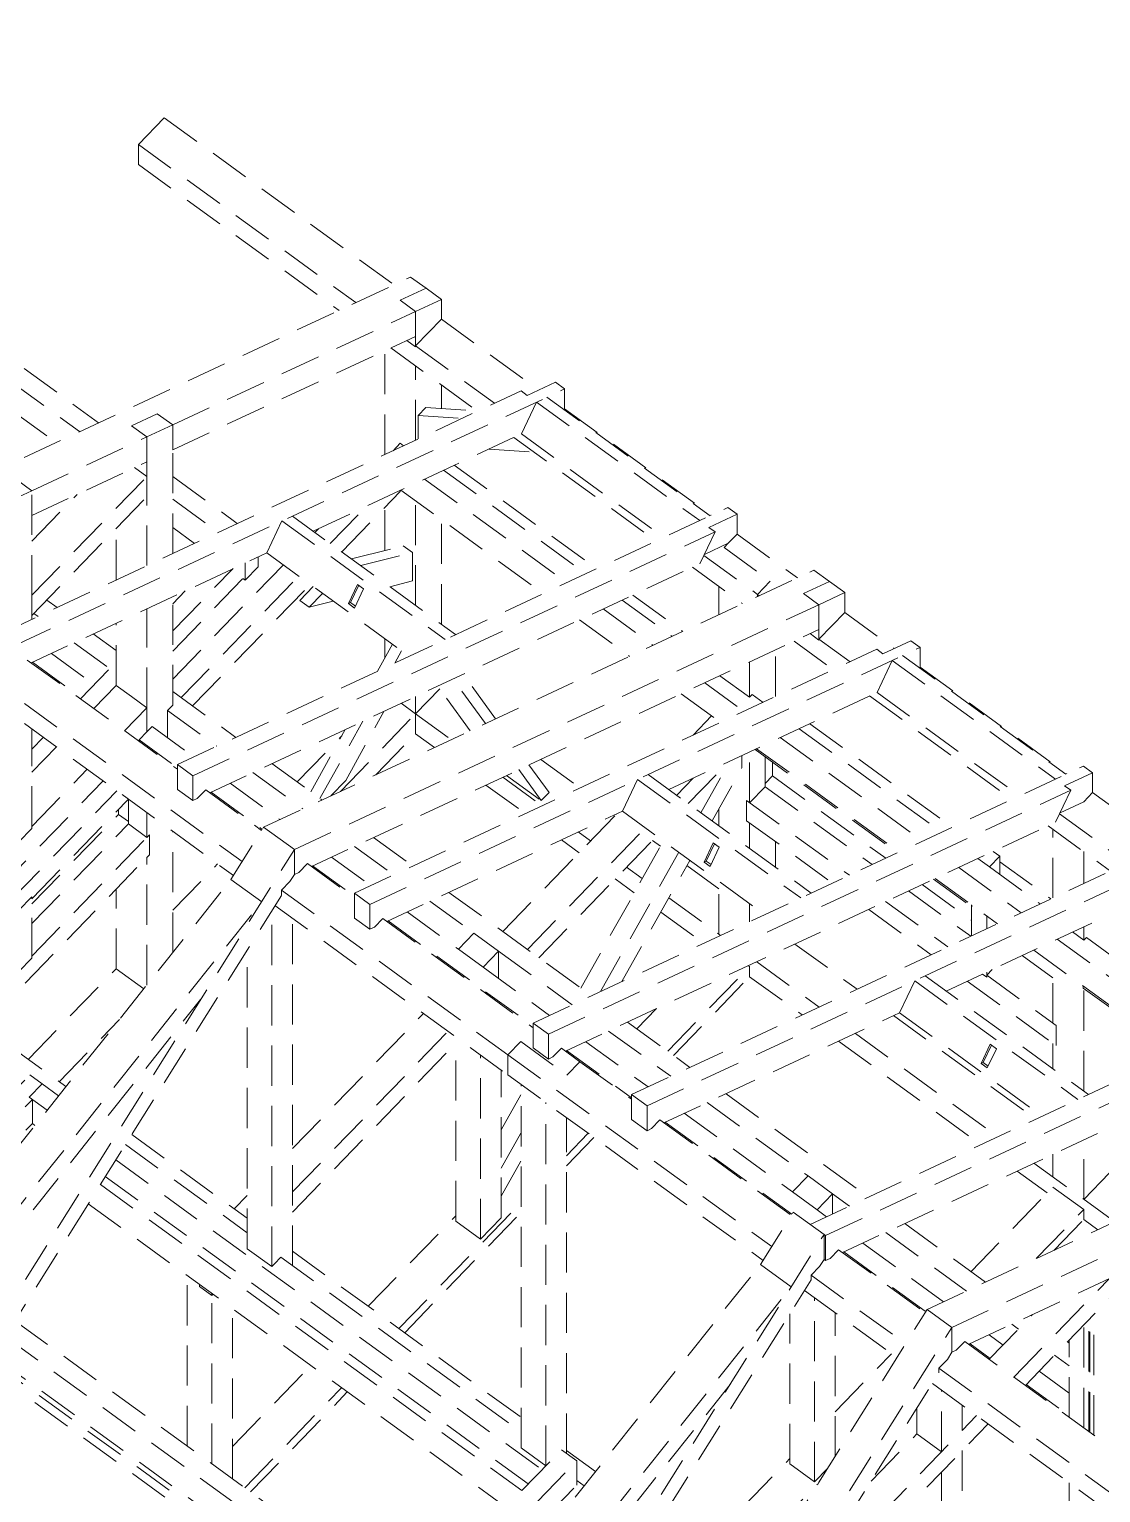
# Model space of a CAD drawing. Header units: millimetres. Extents: x 0 to 10500, y 0 to 297.
# Drawn here: x 4334.4 to 4441, y 151.4 to 297 of the extents above; entities that cross this region are included whole.
import ezdxf

# ---------------------------------------------------------------- set-up
doc = ezdxf.new("R2010")
doc.units = ezdxf.units.MM
doc.linetypes.add('K5LT_DASHED', pattern=[6, 4, -2])
doc.layers.add('Системный слой', color=7, linetype='Continuous')

# ---------------------------------------------------------------- blocks, each defined once
blk = doc.blocks.new('U348')
at = {"layer": 'Системный слой', "color": 7, "linetype": 'K5LT_DASHED', "lineweight": 18}
for p, q in [((4345.266708036865, 285.5301261859318), (4347.837851836865, 288.1837624259317)), ((4347.837851836865, 288.1837624259317), (4370.697991456865, 271.5717673859317)), ((4345.266715036864, 283.5301124259318), (4345.266708036865, 285.5301261859318)), ((4345.266708036865, 285.5301261859318), (4366.909452536865, 269.8027851659318)), ((4345.266715036864, 283.5301124259318), (4365.233854716864, 269.0203983859319)), ((4317.585462636865, 246.7719378459317), (4372.351119116865, 272.3436621659318)), ((4372.351119116865, 272.3436621659318), (4373.883202916864, 271.2303283259319)), ((4371.312057536865, 270.0297832259317), (4373.883202916864, 271.2303283259319)), ((4373.883202916864, 271.2303283259319), (4375.415286816864, 270.1169944259317)), ((4371.312057536865, 270.0297832259317), (4372.844141676864, 268.9164490259317)), ((4372.844141676864, 268.9164490259317), (4375.415286816864, 270.1169944259317)), ((4375.415288456865, 268.1437954659317), (4375.415286816864, 270.1169944259317)), ((4348.675325296865, 257.6312981059317), (4372.844141676864, 268.9164490259317)), ((4372.844145396864, 265.3901643659318), (4372.844141676864, 268.9164490259317)), ((4372.844150336865, 265.4901612859318), (4375.415293496864, 268.1438006659317)), ((4375.415293496864, 268.1438006659317), (4385.099629296865, 261.1063922859317)), ((4348.675333196865, 255.1591443459318), (4372.844144276864, 266.4442976059317)), ((4370.369180456864, 265.2886616859318), (4379.022663076865, 259.0003519859318)), ((4371.960997876864, 266.0319296659317), (4372.844150436865, 265.3901607059317)), ((4372.844150336865, 265.4901612859318), (4380.698259516865, 259.7827403259317)), ((4369.779985096864, 254.6846567459318), (4369.779971376864, 265.0135420259318)), ((4333.893743676865, 263.2366301059318), (4341.308113736864, 257.8487537459318)), ((4372.844144936864, 256.1154087459317), (4372.844137136864, 263.4901610259318)), ((4331.374334756864, 236.7518581459318), (4383.350221976864, 261.0210245059318)), ((4332.608171596865, 261.9098114059317), (4339.413844656865, 256.9642628059318)), ((4332.906424416864, 235.6385179059317), (4387.672006376864, 261.2102879859317)), ((4375.415285556865, 259.2658885259318), (4375.415283596864, 261.6217612259318)), ((4383.350221976864, 261.0210245059318), (4383.963055936864, 260.5756905859318)), ((4383.963055936864, 260.5756905859318), (4386.752755556865, 261.8782886859317)), ((4386.752755556865, 261.8782886859317), (4387.672006376864, 261.2102879859317)), ((4387.672005876864, 259.2370989259317), (4387.672006376864, 261.2102879859317)), ((4373.101257176864, 258.5839102059317), (4373.872599676864, 259.3800017059317)), ((4373.872599676864, 259.3800017059317), (4379.020254476864, 258.9992273259318)), ((4383.371030816865, 256.7298769659319), (4384.882311156864, 259.9076916859317)), ((4384.882311156864, 259.9076916859317), (4401.122417896864, 248.1063384059318)), ((4385.922360636865, 260.3933234459318), (4402.162466376864, 248.5919713259318)), ((4387.606501496864, 259.1694927659318), (4387.672005876864, 259.2370989259317)), ((4387.672005876864, 259.2370989259317), (4402.258985896864, 248.6370394659318)), ((4332.914600656864, 258.8871324259318), (4337.068017556864, 255.8689259259318)), ((4344.572082536864, 257.5440845459318), (4347.143238976864, 258.7446348259318)), ((4347.143238976864, 258.7446348259318), (4348.675325296865, 257.6312981059317)), ((4373.101259616864, 256.2354636259318), (4373.101257176864, 258.5839102059317)), ((4373.101257176864, 258.5839102059317), (4377.442983916864, 258.2627504059318)), ((4334.662510736864, 251.0882914259317), (4346.104169076865, 256.4307475459318)), ((4344.572082536864, 257.5440845459318), (4346.104169076865, 256.4307475459318)), ((4346.104158796865, 256.4307550259318), (4348.675315016864, 257.6313055859318)), ((4346.104177536865, 253.9585935459317), (4346.104169076865, 256.4307475459318)), ((4348.675333196865, 255.1591443459318), (4348.675325296865, 257.6312981059317)), ((4362.663291696865, 247.0607791659317), (4383.371030816865, 256.7298769659319)), ((4382.625900996863, 256.3819523059317), (4396.794859316864, 246.0856586659318)), ((4383.371030816865, 256.7298769659319), (4397.539988516864, 246.4335840459317)), ((4348.675355916865, 244.8302457059318), (4348.675333196865, 255.1591443459318)), ((4370.598262856864, 255.0667362059317), (4371.312071156864, 255.8034475259318)), ((4371.312071156864, 255.8034475259318), (4371.650047156864, 255.5578471659318)), ((4380.165149256864, 255.2329495659318), (4384.665135316865, 254.9000822259318)), ((4334.662521716864, 248.6161363059318), (4346.104177536865, 253.9585935459317)), ((4344.875788376865, 253.3850212659318), (4346.104181896864, 252.4923719059317)), ((4346.104181896864, 252.4923719059317), (4346.104177536865, 253.9585935459317)), ((4376.695993916865, 253.6130913059318), (4390.864957196864, 243.3167918859317)), ((4333.130423156865, 252.2016296059317), (4334.662507396864, 251.0882938659319)), ((4334.662556216865, 240.6836419659317), (4346.104181896864, 252.4923719059317)), ((4346.104188736865, 250.4923585859317), (4346.104181896864, 252.4923719059317)), ((4348.675331416864, 252.4951420659318), (4355.096941556864, 247.8286847659318)), ((4373.737873836864, 252.2318515459318), (4387.906839596864, 241.9355492659317)), ((4375.632139556865, 253.1163440659319), (4389.801103716864, 242.8200436259318)), ((4333.376926516865, 250.4880173059318), (4334.662507396864, 251.0882938659319)), ((4334.662556216865, 240.6836419659317), (4334.662507396864, 251.0882938659319)), ((4334.662529636864, 246.0727751059317), (4339.162830736865, 250.7174675059318)), ((4334.662565096864, 238.6836300659317), (4346.104188736865, 250.4923585859317)), ((4346.104202616864, 243.6296938659317), (4346.104188736865, 250.4923585859317)), ((4365.496890876864, 245.0016588659317), (4371.312076896865, 251.0034298259318)), ((4371.312076896865, 251.0034319259317), (4371.312076776864, 251.0991702459318)), ((4371.392045296864, 251.1365100659317), (4385.561013016864, 240.8402055259317)), ((4348.675338656864, 250.2341175059317), (4353.202674016864, 246.9441920459318)), ((4349.146560516865, 223.8370973259318), (4403.912110456864, 249.4089378259317)), ((4364.359724456865, 245.8280151459318), (4367.942609056864, 249.5258592859317)), ((4369.779997776865, 245.1417929859317), (4369.779992096865, 249.4221868659318)), ((4372.844162336864, 239.6625424659318), (4372.844151316865, 250.0812937659319)), ((4403.912110456864, 249.4089378259317), (4404.831361976864, 248.7409366259317)), ((4358.040802016864, 244.9023926459318), (4359.552082976865, 248.0802126859317)), ((4359.552082976865, 248.0802126859317), (4375.792213996864, 236.2788312459317)), ((4360.592136696864, 248.5658464059318), (4376.832266716865, 236.7644661459317)), ((4375.415303376864, 237.7941452859318), (4375.415294736864, 248.2128954259317)), ((4402.041665356865, 247.4383350659318), (4404.831361976864, 248.7409366259317)), ((4404.831358476864, 246.7677490059318), (4404.831361976864, 248.7409366259317)), ((4343.040046596864, 242.1989436459318), (4343.040027656864, 247.3298837859318)), ((4348.675347596864, 247.4341070459318), (4350.856848816864, 245.8488529259318)), ((4350.678651336864, 222.7237562259318), (4402.654499816865, 246.9930008059317)), ((4362.827642636865, 246.9413486059318), (4363.174753656864, 247.2995969059318)), ((4401.143217156864, 243.8151861459317), (4402.654499816865, 246.9930008059317)), ((4402.041665356865, 247.4383350659318), (4402.654499816865, 246.9930008059317)), ((4403.948483596865, 245.8565453259317), (4404.831358476864, 246.7677490059318)), ((4404.831303476864, 246.7677889859318), (4410.838672316864, 242.4023571459317)), ((4334.589769576864, 233.9523644859318), (4358.040802016864, 244.9023926459318)), ((4358.040802016864, 244.9023926459318), (4372.209780896865, 234.6060751459318)), ((4366.464076396864, 244.2988243459317), (4371.618498956865, 245.6091740459318)), ((4367.383325276865, 243.6308244059317), (4372.537747476865, 244.9411745059318)), ((4371.618498956865, 245.6091740459318), (4372.537747476865, 244.9411745059318)), ((4372.537750536864, 242.1127418259318), (4372.537747476865, 244.9411745059318)), ((4401.535744876865, 244.6405647059317), (4406.856418396865, 240.7741397459318)), ((4401.590392776865, 244.7554743259318), (4403.948483596865, 245.8565453259317)), ((4403.545732276863, 245.4409676859318), (4403.948483596865, 245.8565453259317)), ((4403.545732276863, 245.4409676859318), (4408.141989636864, 242.1009614259318)), ((4348.675380516865, 237.1350306859318), (4354.681444656864, 243.3338025259318)), ((4348.675395856864, 232.3350175459318), (4359.690523316865, 243.7035727259318)), ((4352.362011296864, 221.0376162859318), (4401.143217156864, 243.8151861459317)), ((4355.895821736864, 242.5871314059318), (4355.895818376865, 243.9008320059318)), ((4355.895822756865, 242.1871294859317), (4357.181394236864, 243.5139492859318)), ((4357.181394236864, 243.5139492859318), (4357.181391836864, 244.5011068659317)), ((4400.398092336864, 243.4672625459318), (4405.374548516864, 239.8509731259319)), ((4348.675386916864, 235.1350247059318), (4355.895821736864, 242.5871314059318)), ((4349.506705976864, 230.4984264259318), (4361.222605176865, 242.5902390459318)), ((4350.643872556864, 229.6720694059318), (4362.359771636864, 241.7638826059318)), ((4355.668388876864, 242.3524012259318), (4355.895822756865, 242.1871294859317)), ((4355.895822756865, 242.1871294859317), (4355.895821736864, 242.5871314059318)), ((4357.726275076864, 217.6023843859317), (4412.491796056865, 243.1742564659318)), ((4366.156703916864, 239.8599345059318), (4367.063473096864, 241.7666265059317)), ((4367.063473096864, 241.7666265059317), (4367.676308216864, 241.3212913659318)), ((4370.266837996865, 241.5354329259318), (4372.537750536864, 242.1127418259318)), ((4406.856418396865, 240.7741397459318), (4408.141989636864, 242.1009614259318)), ((4411.452743196864, 240.8603685459318), (4414.023882496865, 242.0609207259317)), ((4412.491796056865, 243.1742564659318), (4414.023882496865, 242.0609207259317)), ((4414.023882496865, 242.0609207259317), (4415.555910616865, 240.9476273259318)), ((4319.364032716864, 240.4945175259318), (4355.581212076864, 214.1762007659318)), ((4334.662565096864, 238.6836300659317), (4334.662556216865, 240.6836419659317)), ((4348.675404136864, 229.7459048459317), (4348.675369676865, 240.5293763059317)), ((4348.675371896865, 239.8295965659318), (4349.913584816864, 241.1075381059318)), ((4361.333928976865, 240.1662093059318), (4362.666188516864, 241.5412155059317)), ((4362.253177976865, 239.4982091259318), (4363.585437536864, 240.8732153859318)), ((4366.364714576865, 239.9570614059318), (4367.183732616864, 241.6792363059318)), ((4366.769538976865, 239.4145993659317), (4367.676308216864, 241.3212913659318)), ((4394.468191496864, 240.6983943259318), (4399.444649396864, 237.0821028859318)), ((4403.026196096864, 238.7544480459317), (4403.026200616865, 241.5574697659318)), ((4406.856417956864, 240.5429080459318), (4406.856418396865, 240.7741397459318)), ((4406.856418396865, 240.7741397459318), (4407.050142356864, 240.6333645059318)), ((4411.452743196864, 240.8603685459318), (4412.984829976864, 239.7470324459318)), ((4412.984771556865, 239.7470748859317), (4415.555910616865, 240.9476273259318)), ((4415.555905256864, 238.9743370859318), (4415.555910616865, 240.9476273259318)), ((4334.856295536864, 238.8835763459317), (4335.280119916864, 238.5755913259318)), ((4336.141868016864, 240.2103964659318), (4337.174387836864, 239.4600842259317)), ((4346.104257936864, 229.4922635659317), (4346.104217356864, 239.3288240459318)), ((4360.790457956864, 215.3757013259318), (4412.984829976864, 239.7470324459318)), ((4361.333928976865, 240.1662093059318), (4362.253177976865, 239.4982091259318)), ((4362.253177976865, 239.4982091259318), (4364.641938276864, 240.1054771259317)), ((4366.156703916864, 239.8599345059318), (4366.364714576865, 239.9570614059318)), ((4366.156703916864, 239.8599345059318), (4366.769538976865, 239.4145993659317)), ((4366.364714576865, 239.9570614059318), (4366.857290136864, 239.5991164659318)), ((4391.510074516864, 239.3171509659317), (4396.486533296864, 235.7008585259318)), ((4393.404338236865, 240.2016458059317), (4398.380796456864, 236.5853540059318)), ((4412.984762776865, 236.2207962859318), (4412.984771556865, 239.7470748859317)), ((4412.984821896865, 236.3207539259317), (4415.555964136864, 238.9743978459317)), ((4415.555964136864, 238.9743978459317), (4420.490762456864, 235.3883810259318)), ((4319.364102756865, 238.4945236659317), (4354.720594256864, 212.8015862459318)), ((4334.662564156864, 238.2872352459317), (4334.662565096864, 238.6836300659317)), ((4343.040085316865, 231.7189389459318), (4343.040062496864, 237.8980733059317)), ((4389.164248436864, 238.2218066459317), (4394.140707896864, 234.6055134059318)), ((4338.883367136865, 235.9571808659318), (4342.427766516865, 233.3815340059318)), ((4340.777634656864, 236.8416742459317), (4343.040072476864, 235.1976043059317)), ((4362.473813456865, 213.6895630259318), (4412.984823816865, 237.2748852459317)), ((4369.780011976864, 234.4531597259318), (4369.780009436864, 236.3717421459317)), ((4410.509865836864, 236.1192425459318), (4414.413806716864, 233.2823281459318)), ((4412.101679496864, 236.8625149059318), (4412.984821656864, 236.2207535059317)), ((4412.984821896865, 236.3207539259317), (4416.089399656865, 234.0647205659317)), ((4419.354191476865, 234.8576765659318), (4422.143885256864, 236.1602814459318)), ((4422.143885256864, 236.1602814459318), (4423.063137496864, 235.4922797259318)), ((4336.610245976864, 234.8957887659317), (4340.885079496864, 231.7893492059317)), ((4366.765559996864, 211.0337105459318), (4418.741356576865, 235.3030111659318)), ((4368.297651976864, 209.9203686259318), (4423.063137496864, 235.4922797259318)), ((4369.049105056864, 233.1302514059318), (4370.536360736864, 235.8221165859317)), ((4370.785336256864, 233.9409549859317), (4371.455608556864, 235.1541173259318)), ((4408.661489576864, 230.5963719459318), (4408.661499416865, 235.2561768859317)), ((4418.741356576865, 235.3030111659318), (4419.354191476865, 234.8576765659318)), ((4421.313491176865, 234.6753089659318), (4437.553621556865, 222.8739389459318)), ((4423.063130816865, 233.5190936459318), (4423.063137496864, 235.4922797259318)), ((4334.191982976864, 234.2414002259318), (4349.146561976864, 223.3742012459318)), ((4334.662583636864, 233.8994581659318), (4334.662583236865, 233.9863634859317)), ((4334.715978216864, 234.0112952859318), (4339.599506876864, 230.4625284259317)), ((4339.513859816864, 230.3741333459318), (4343.040076836865, 234.0134905859318)), ((4406.090355096865, 230.5307698059318), (4406.090361736864, 234.0556245859317)), ((4418.762158936865, 231.0118600659318), (4420.273443856864, 234.1896746859317)), ((4420.273443856864, 234.1896746859317), (4436.513575256864, 222.3883035059318)), ((4422.997623596864, 233.4514844259318), (4423.063130816865, 233.5190936459318)), ((4423.063130816865, 233.5190936459318), (4437.650145076865, 222.9190092859318)), ((4340.818508756865, 229.4260697859318), (4343.040092236864, 231.7189339259318)), ((4343.040085316865, 231.7189389459318), (4344.572168116864, 230.6056038059318)), ((4378.271305956865, 227.1955534659318), (4375.054109696865, 231.6333128659317)), ((4379.803230276864, 227.9108606859318), (4376.586034576864, 232.3486196259317)), ((4380.810675876864, 228.3812710659317), (4377.593480556865, 232.8190297059318)), ((4401.621853316865, 231.9691248059317), (4405.525796236865, 229.1322080459318)), ((4403.137263636865, 232.6767218459318), (4406.090355096865, 230.5307698059318)), ((4344.572168116864, 230.6056038059318), (4346.104257936864, 229.4922635659317)), ((4348.675399796864, 231.1025206059317), (4354.946627976864, 226.5453400059317)), ((4372.844173736865, 228.8900758459318), (4372.844171936864, 230.6014193059318)), ((4372.844173736865, 228.8900758459318), (4375.245856296864, 231.3688200659317)), ((4398.054463076865, 221.3427120859318), (4418.762158936865, 231.0118600659318)), ((4399.276028636865, 230.8737788659317), (4403.179972096865, 228.0368614659318)), ((4406.090355096865, 230.5307698059318), (4406.347468956865, 230.7961338059318)), ((4406.347468956865, 230.7961338059318), (4407.420058396865, 230.0167047059318)), ((4418.017034896864, 230.6639355659318), (4432.186029916864, 220.3676152459317)), ((4418.762158936865, 231.0118600659318), (4432.931153336864, 220.7155404659318)), ((4343.882674516864, 227.1993991259317), (4346.104257936864, 229.4922635659317)), ((4346.104266156864, 227.0922574459318), (4346.104257936864, 229.4922635659317)), ((4348.161175016865, 229.2151763059317), (4348.418289576864, 229.4805405859318)), ((4348.161183816865, 226.5019437059318), (4348.161175016865, 229.2151763059317)), ((4348.161175016865, 229.2151763059317), (4353.052362016864, 225.6608447859318)), ((4348.418289576864, 229.4805405859318), (4348.675404136864, 229.7459048459317)), ((4365.361887756864, 221.1677099259318), (4372.844175356864, 228.8900782059317)), ((4365.889350516864, 222.2510101459317), (4369.688971816864, 229.1281512859318)), ((4371.410426136865, 229.9319556459318), (4372.844175356864, 228.8900782059317)), ((4372.844175356864, 228.8900782059317), (4376.386891076865, 226.3156564859318)), ((4372.844176416865, 227.8900788859318), (4372.844175356864, 228.8900782059317)), ((4400.454372576864, 226.7641846059317), (4402.304142676865, 228.6733091459318)), ((4334.662655716864, 217.6835498059318), (4334.662612556864, 227.3773297259318)), ((4346.104259236865, 227.0922628459318), (4346.361373656864, 227.3576266059318)), ((4346.361373656864, 227.3576269859318), (4346.618488096865, 227.6229911259318)), ((4346.618488096865, 227.6229911259318), (4350.779242756864, 224.5994504859318)), ((4362.413184716865, 221.1195371859318), (4365.846716976865, 227.3340745259317)), ((4363.332432096864, 220.4515378459317), (4367.582948396865, 228.1447788059318)), ((4372.844177476864, 226.8900800659318), (4372.844176416865, 227.8900788859318)), ((4411.023288056865, 227.3983103859318), (4425.192288936864, 217.1019832859317)), ((4412.087140216864, 227.8950601859317), (4426.256140196864, 217.5987341259317)), ((4334.662621476864, 225.3672408859317), (4335.805516416864, 226.5468061059318)), ((4345.332922456864, 226.2961645859318), (4346.104266156864, 227.0922574459318)), ((4345.332922976864, 226.1455320459318), (4345.332922456864, 226.2961645859318)), ((4345.332922676865, 226.2961648259318), (4349.146561516864, 223.5248664059318)), ((4361.052006296864, 222.1086792859318), (4365.490821596864, 226.6899200659317)), ((4368.900755576864, 222.8201268859318), (4372.844177656864, 226.8900799459317)), ((4372.844177476864, 226.8900800659318), (4374.711310276864, 225.5332711859317)), ((4409.129026296864, 226.5138132659318), (4423.298028756864, 216.2174843259318)), ((4334.662631656865, 223.0726782259318), (4337.110165396864, 225.5987423459318)), ((4385.310732836864, 224.3529035259318), (4389.214679516865, 221.5159824059318)), ((4405.324299156864, 223.5158321659317), (4405.324301376864, 224.7372540259318)), ((4406.090335336865, 220.0307528259318), (4406.090344856864, 225.0949465659318)), ((4406.623030216864, 225.3436759859318), (4420.792034756864, 215.0473446259318)), ((4406.783202656865, 225.4184661259318), (4420.952207076864, 215.1221349059317)), ((4407.633017916864, 221.6229367659317), (4407.633023936864, 224.6097338059318)), ((4334.662655716864, 217.6835498059318), (4340.174331256864, 223.3720711659318)), ((4349.146568316864, 221.3649438659318), (4349.146560516865, 223.8370973259318)), ((4349.146560516865, 223.8370973259318), (4350.678651336864, 222.7237562259318)), ((4356.655604356864, 223.0424378859318), (4361.632073356865, 219.4261335659317)), ((4358.549869896864, 223.9269335659318), (4363.526338356864, 220.3106299059318)), ((4385.357931436864, 220.2487763659318), (4383.123128016864, 223.3314358459318)), ((4386.129271816864, 221.0448669259318), (4384.130573216864, 223.8018465459318)), ((4384.537835736865, 198.1189408659317), (4439.303266196865, 223.6909116459318)), ((4395.983320116864, 222.8477705659318), (4412.223474776864, 211.0463724059318)), ((4399.968742036865, 219.9516435459318), (4404.011742396864, 224.1243743259318)), ((4401.241514036865, 219.0267453859318), (4404.142255156865, 224.1853152859318)), ((4402.347916576864, 218.2227446059317), (4405.324299156864, 223.5158321659317)), ((4408.355056636865, 222.7070618059318), (4408.355059516864, 224.0850450459318)), ((4437.432828316864, 221.7203011259318), (4440.222519116865, 223.0229094459318)), ((4439.303266196865, 223.6909116459318), (4440.222519116865, 223.0229094459318)), ((4440.222509436864, 221.0497248259318), (4440.222519116865, 223.0229094459318)), ((4322.934262696865, 202.7788245059318), (4341.766366236864, 222.2151703859318)), ((4349.146568316864, 221.3649438659318), (4350.678658816865, 220.2516029259317)), ((4350.678658816865, 220.2516029259317), (4350.678651336864, 222.7237562259318)), ((4354.382485576865, 221.9810430259318), (4359.358955256865, 218.3647379259318)), ((4364.408317156864, 220.7224556059318), (4365.889350516864, 222.2510101459317)), ((4379.846636896865, 221.8015298259317), (4383.750584836864, 218.9646072459318)), ((4381.522217176865, 222.5839157059318), (4385.426164736864, 219.7469935659318)), ((4381.901065556865, 222.7608129859318), (4385.357931436864, 220.2487763659318)), ((4393.431983036864, 219.1843143659317), (4394.943268576864, 222.3621343259318)), ((4394.943268576864, 222.3621343259318), (4411.183424236864, 210.5607349859318)), ((4398.831582076864, 220.7779951259318), (4400.472875096864, 222.4719533059317)), ((4406.090335336865, 220.0307528259318), (4407.633017916864, 221.6229367659317)), ((4407.633017916864, 221.6229385459318), (4418.289722816864, 213.8789241859318)), ((4407.633018596865, 221.9618551259318), (4408.355058996864, 222.7070642459318)), ((4408.355058996864, 222.7070642459318), (4419.637575416864, 214.5082855659318)), ((4437.432828316864, 221.7203011259318), (4438.045663696865, 221.2749661859318)), ((4324.298856056865, 201.7871994459318), (4343.130959776864, 221.2235468659318)), ((4334.662680576865, 210.4835447859318), (4344.268126476865, 220.3971899859318)), ((4344.265797816865, 217.9282489259318), (4344.265788976864, 220.3947774859318)), ((4350.678658816865, 220.2516029259317), (4351.124144776864, 220.4596151659318)), ((4351.124144776864, 220.4596151659318), (4351.964230336864, 221.3266558059318)), ((4351.964230996864, 221.3266564859317), (4357.527089276864, 217.2842365859317)), ((4352.488219816865, 221.0965472459318), (4357.591919576865, 217.3877862259318)), ((4385.357931436864, 220.2487763659318), (4386.129271816864, 221.0448669259318)), ((4386.069928876865, 197.0055980859318), (4438.045663696865, 221.2749661859318)), ((4405.783918156864, 218.2534236459318), (4405.783921856864, 220.2534246859317)), ((4405.783921856864, 220.2534246859317), (4416.016617596864, 212.8175287059318)), ((4436.534376476864, 218.0971516259318), (4438.045663696865, 221.2749661859318)), ((4436.981556716864, 219.0374466659317), (4439.339634836864, 220.1385197659318)), ((4439.339634836864, 220.1385197659318), (4440.222509436864, 221.0497248259318)), ((4440.222509436864, 221.0497248259318), (4448.068347816865, 215.3483148459318)), ((4334.662689756864, 209.9726622059318), (4343.297254916864, 218.8842752259318)), ((4343.297247676865, 218.8842677659318), (4343.297245796864, 219.3951577459317)), ((4343.297254916864, 218.8842752259318), (4344.265796916865, 218.1804541059318)), ((4346.104295176865, 216.5922476859317), (4346.104286716864, 219.0628881259317)), ((4369.981003776864, 208.2342313659318), (4393.431983036864, 219.1843143659317)), ((4381.527236256865, 207.2297244659317), (4392.844265496864, 218.9098884859318)), ((4392.817913056864, 218.8975836059318), (4392.826380996865, 218.8914301259317)), ((4393.431983036864, 219.1843143659317), (4407.600998616865, 208.8879702059318)), ((4403.026162196864, 217.7298769659318), (4403.026164936864, 219.4289161459318)), ((4436.926905356864, 218.9225301459317), (4443.666990456864, 214.0246477659318)), ((4333.377082856865, 216.1567271459317), (4334.662656596864, 217.4835493859318)), ((4334.662656596864, 217.4835493859318), (4334.662655716864, 217.6835498059318)), ((4334.662698436865, 208.0170267259317), (4344.265791036864, 217.9282538459317)), ((4344.265797816865, 217.9282489259318), (4346.104295176865, 216.5922476859317)), ((4348.675482816865, 205.1268007659318), (4348.675444236864, 217.1944780659318)), ((4354.465286476864, 212.3937980659318), (4357.726293396864, 217.6024136459317)), ((4357.726293396864, 217.6024136459317), (4360.790477156865, 215.3757314859318)), ((4383.978571056865, 205.4483867259318), (4395.694463776865, 217.5402142459318)), ((4387.753272456865, 195.3194635859317), (4436.534376476864, 218.0971516259318)), ((4389.029399076864, 217.1285938259317), (4390.255246556864, 216.2377945059318)), ((4405.783918156864, 218.2534236459318), (4414.341033996865, 212.0351378059318)), ((4406.090326796864, 215.5032093459318), (4406.090331556865, 218.0307518259317)), ((4435.789253196865, 217.7492262059318), (4441.991400236864, 213.2422521859318)), ((4436.272447076864, 210.5718596259318), (4436.272478156865, 217.3980764859317)), ((4334.662713076865, 204.7835380659317), (4346.104295176865, 216.5922476859317)), ((4346.104295176865, 216.5922476859317), (4346.361409456864, 216.8576117459317)), ((4346.361423176864, 214.8576060859318), (4346.361416376864, 216.8576067259318)), ((4366.767403936864, 215.6943876059318), (4370.671354896865, 212.8574615259318)), ((4368.661668356865, 216.5788846059318), (4372.565618876864, 213.7419590259318)), ((4385.115731176864, 204.6220344059318), (4396.831623776864, 216.7138625059318)), ((4387.353819536864, 216.3462071059318), (4389.118088176865, 215.0641476059317)), ((4389.281266636865, 201.5950201059318), (4397.506888616865, 216.2231608659318)), ((4396.414875576865, 216.2837418259317), (4397.214293496864, 215.7028205859318)), ((4401.547897696864, 214.1418476059318), (4402.454669636865, 216.0485395659318)), ((4401.755907936865, 214.2389750059318), (4402.574928456865, 215.9611498459317)), ((4402.160733696865, 213.6965117859317), (4403.067505676865, 215.6032037259317)), ((4402.454669636865, 216.0485395659318), (4403.067505676865, 215.6032037259317)), ((4408.661453776864, 213.6348223859318), (4408.661459116864, 216.1623718859317)), ((4314.910277656865, 142.0939792659318), (4360.790477156865, 215.3757314859318)), ((4329.814116516864, 197.7793604459318), (4346.104302036864, 214.5922470859318)), ((4346.104302036864, 214.5922470859318), (4346.361416256865, 214.8576111059318)), ((4346.104345476864, 201.8996709459318), (4346.104302036864, 214.5922470859318)), ((4360.790482416865, 212.9035622859318), (4360.790477156865, 215.3757314859318)), ((4364.494286516864, 214.6329911659317), (4368.398237996865, 211.7960644859318)), ((4391.246099896864, 201.2512733259318), (4399.038971756865, 215.1098262659318)), ((4393.359512436864, 202.2381024859318), (4400.145374156864, 214.3058254459318)), ((4394.343248936864, 190.9935529859318), (4446.318943056864, 215.2629433659318)), ((4395.875342736865, 189.8802097459317), (4450.640721256865, 215.4522158659317)), ((4401.547897696864, 214.1418476059318), (4401.755907936865, 214.2389750059318)), ((4401.547897696864, 214.1418476059318), (4402.160733696865, 213.6965117859317)), ((4401.755907936865, 214.2389750059318), (4402.248485136864, 213.8810288859318)), ((4428.795513696865, 214.4835925259318), (4429.941582736865, 213.6507672659317)), ((4429.941582736865, 213.6507672659317), (4430.970041836865, 214.7122283659317)), ((4430.310926296865, 215.1911942859318), (4430.970041836865, 214.7122283659317)), ((4430.970034436865, 212.9034121659317), (4430.970041836865, 214.7122283659317)), ((4430.970039636864, 214.1732386259318), (4436.061513936864, 210.4733670859318)), ((4439.336638296864, 212.0026448059318), (4439.336653576864, 215.1714025659317)), ((4348.675469356865, 209.3350242459318), (4353.144189596864, 213.9471294859317)), ((4360.345010916864, 212.1920368059318), (4360.790482416865, 212.9035622859318)), ((4360.790463196864, 212.9035490859318), (4361.235947656864, 213.1115610459318)), ((4361.235947656864, 213.1115610459318), (4362.076035616865, 213.9786046259318)), ((4362.076036736864, 213.9786057659318), (4366.765560736864, 210.5708207459318)), ((4362.600021896864, 213.7484940659318), (4366.765560496864, 210.7214768259317)), ((4393.843741216864, 213.6301058059317), (4395.409123476864, 212.4925732259318)), ((4399.852779016865, 213.7854851659318), (4403.026152116864, 211.4794574459318)), ((4426.901253936864, 213.5990931059318), (4433.103404216865, 209.0921153059317)), ((4429.941582736865, 213.6507672659317), (4434.997663296865, 209.9766155259318)), ((4287.405136216865, 128.2241163859318), (4354.465286476864, 212.3937980659318)), ((4343.040189496865, 203.5189277459318), (4343.040160276864, 211.4297767259318)), ((4354.465286476864, 212.3937980659318), (4357.529469816865, 210.1671157059317)), ((4359.504879796865, 211.3249480859318), (4360.345010916864, 212.1920368059318)), ((4359.504879796865, 211.3249480859318), (4382.026579636864, 194.9588687659318)), ((4359.504880856864, 210.8501463659318), (4359.504879796865, 211.3249480859318)), ((4392.706582876865, 212.4564587259318), (4394.610734936865, 211.0727486859318)), ((4403.026144836865, 206.9574293259318), (4403.026153296864, 212.2124200659317)), ((4421.892949056864, 211.2605317259317), (4428.095101176865, 206.7535518059317)), ((4423.240801376865, 211.8898934459317), (4428.152364336865, 208.3207590259318)), ((4424.395260476864, 212.4289527859318), (4428.198330296864, 209.6653382259318)), ((4424.555432756864, 212.5037430859317), (4430.757583896864, 207.9967643059318)), ((4290.469317376865, 125.9974269059317), (4357.529469816865, 210.1671157059317)), ((4315.974071236865, 141.3209389459318), (4359.504880856864, 210.8501463659318)), ((4333.377113636864, 209.3567182059318), (4334.662686596865, 210.6835399059318)), ((4334.662680576865, 210.4835447859318), (4334.662679676864, 210.6835449459317)), ((4334.662713656864, 204.5835377859318), (4334.662680576865, 210.4835447859318)), ((4358.848573076864, 209.8018645059318), (4382.026580116864, 192.9588585659318)), ((4366.765563936864, 208.5615589459318), (4366.765559996864, 211.0337105459318)), ((4366.765559996864, 211.0337105459318), (4368.297651976864, 209.9203686259318)), ((4368.297655596863, 207.4482171859318), (4368.297651976864, 209.9203686259318)), ((4374.274592376864, 210.2390581659317), (4378.649638636864, 207.0597961859318)), ((4376.168855936865, 211.1235561259317), (4390.337885956864, 200.8271952059317)), ((4398.047608716864, 210.5752377459317), (4403.198418336864, 206.8322454059318)), ((4406.090313016864, 208.1825761659317), (4406.090316416865, 209.9857531659318)), ((4419.619844336865, 210.1991356859318), (4425.821997276864, 205.6921548059317)), ((4425.632081476864, 201.3026039659318), (4446.339743656865, 210.9717910259317)), ((4428.152358436864, 206.7802873459318), (4428.152370356865, 209.8899207059318)), ((4428.198330296864, 209.6653382259318), (4428.198331036865, 209.8565220059318)), ((4358.536378296865, 173.8809437659318), (4358.536295976864, 209.3030826059318)), ((4360.593301616864, 173.9689348859317), (4360.593227596864, 208.5340374059318)), ((4366.765563936864, 208.5615589459318), (4368.297655596863, 207.4482171859318)), ((4368.743138536865, 207.6562287659318), (4369.583229056865, 208.5232753059317)), ((4369.583229716864, 208.5232760059318), (4384.537835736865, 197.6560573859317)), ((4370.107212156864, 208.2931624859318), (4384.537835736865, 197.8067043259317)), ((4372.001475956864, 209.1776605459318), (4377.106952116865, 205.4676089059318)), ((4397.249220056865, 209.1554131659317), (4401.522840196865, 206.0498570459318)), ((4417.944261076864, 209.4167443659317), (4424.146414656865, 204.9097627659317)), ((4429.684450576864, 207.4956783259317), (4429.684455656865, 208.7765850459318)), ((4368.297655596863, 207.4482171859318), (4368.743138536865, 207.6562287659318)), ((4377.106952116865, 205.4676089059318), (4378.649638636864, 207.0597961859318)), ((4378.649638636864, 207.0597961859318), (4381.100974116865, 205.2784578259318)), ((4438.222033876865, 207.1813267059318), (4439.336611136865, 206.3713859059318)), ((4439.336611136865, 206.3713859059318), (4439.336617536865, 207.7017677859318)), ((4356.085041016864, 175.6622859259317), (4356.084965516864, 205.3877163059317)), ((4377.106952116865, 205.4676089059318), (4379.558287636864, 203.6862703859318)), ((4410.590157796865, 205.9828436059318), (4416.792314036865, 201.4758588859318)), ((4434.360806876864, 205.3783744659318), (4448.529839876865, 195.0820224659317)), ((4436.706626696865, 206.4737260459318), (4450.875657736864, 196.1773763259318)), ((4439.336611136865, 206.3713859059318), (4439.593724896864, 206.6367502659318)), ((4439.593724896864, 206.6367502659318), (4452.769914836865, 197.0618788459317)), ((4333.377141696865, 203.2567168659317), (4334.662713976864, 204.5835381059317)), ((4334.662713976864, 204.5835381059317), (4334.662713076865, 204.7835380659317)), ((4379.558287636864, 203.6862703859318), (4381.100974116865, 205.2784578259318)), ((4381.100974996864, 202.5652290659317), (4381.100974116865, 205.2784578259318)), ((4381.100974116865, 205.2784578259318), (4388.443623956864, 199.9426954059318)), ((4406.801647776864, 204.2138492059318), (4413.003805416864, 199.7068628859318)), ((4433.213734616864, 204.8427632459318), (4436.272410876864, 202.6200844859318)), ((4436.272390276865, 198.0980552659318), (4436.272417096864, 203.9892456659317)), ((4322.706829216864, 202.9440962659318), (4338.052084556864, 191.7929796059318)), ((4334.312083796864, 194.5107698259317), (4343.040188936864, 203.5189281459318)), ((4343.040189496865, 203.5189277459318), (4345.797855076864, 201.5149834659318)), ((4379.558287636864, 203.6862703859318), (4386.170509436864, 198.8812955859317)), ((4397.930871816865, 195.3095187859318), (4406.090301516864, 203.7307710459318)), ((4398.499449036864, 194.8963446859318), (4406.090299796864, 202.7307735059318)), ((4405.963858536865, 203.8226546659318), (4406.090301516864, 203.7307710459318)), ((4406.090299636864, 202.7307736459318), (4406.090301516864, 203.7307710459318)), ((4406.090299636864, 202.7307736459318), (4411.328228256864, 198.9244734059317)), ((4412.115531776864, 178.0787615659317), (4466.880869156865, 203.6508338659317)), ((4423.560947936864, 202.8076556059317), (4439.801121796864, 191.0062434859318)), ((4429.257665816865, 202.9955257659317), (4429.684431476864, 202.6854036659317)), ((4429.684423536864, 202.8854066459317), (4430.231866856864, 203.4504169059318)), ((4429.684423536864, 202.8854066459317), (4436.578810416864, 197.8753931659317)), ((4429.684431476864, 202.6854036659317), (4429.684433496865, 203.1947996859317)), ((4413.647626736864, 176.9654174659318), (4465.623272996865, 201.2348818059317)), ((4421.009608976865, 199.1441975259318), (4422.520898096864, 202.3220173859318)), ((4422.520898096864, 202.3220173859318), (4438.761072936864, 190.5206041259318)), ((4427.749639036865, 202.2913713059318), (4436.578801256865, 195.8753947659318)), ((4439.290628536864, 201.6047876059318), (4439.290629456865, 201.7959713059317)), ((4439.290628536864, 201.6047876059318), (4448.369667836864, 195.0072318859318)), ((4439.336538636864, 191.3438468459318), (4439.336588896865, 201.7625735059317)), ((4308.603152236865, 146.6772578259317), (4351.447644616865, 200.4529729659318)), ((4394.866710176864, 197.5361859659317), (4396.821589276864, 199.5537935659318)), ((4337.376242096864, 192.2841019659318), (4343.381146616864, 198.4816830459318)), ((4360.593276656864, 185.6240472259318), (4373.619417216865, 199.0681636059318)), ((4384.537835796864, 195.6467911659317), (4384.537835736865, 198.1189408659317)), ((4384.537835736865, 198.1189408659317), (4386.069928876865, 197.0055980859318)), ((4393.941118136865, 198.2087958659318), (4400.143280476865, 193.7018040659317)), ((4397.558712256865, 188.1940909659318), (4421.009608976865, 199.1441975259318)), ((4415.331001936865, 175.2793079059317), (4464.111982196864, 198.0570673059318)), ((4420.395539996864, 198.8574655859317), (4434.564584676864, 188.5611000459317)), ((4421.009608976865, 199.1441975259318), (4435.178653136864, 188.8478325659318)), ((4360.593285896864, 181.3127240059318), (4376.070752216865, 197.2868249859318)), ((4386.069928596864, 194.5334485459317), (4386.069928876865, 197.0055980859318)), ((4392.046856556864, 197.3242955859318), (4398.249019596864, 192.8173030059318)), ((4416.607032176864, 197.0884686659318), (4430.776080016865, 186.7920994459317)), ((4436.578801256865, 195.8753947659318), (4436.578810416864, 197.8753931659317)), ((4360.593290176865, 179.3127257459317), (4377.207912736865, 196.4604726059318)), ((4376.849856696865, 178.4022796659318), (4376.849844256864, 196.0909145259318)), ((4382.026579636864, 194.9588687659318), (4383.312157636864, 196.2856991259318)), ((4383.312157636864, 196.2856991259318), (4387.908437356864, 192.9456726659318)), ((4384.537835796864, 195.6467911659317), (4386.069928596864, 194.5334485459317)), ((4386.515408516865, 194.7414594659318), (4387.355504036865, 195.6085119859318)), ((4387.355504716865, 195.6085126659318), (4389.194015196865, 194.2725031859318)), ((4387.879480716864, 195.3783948459318), (4394.343248676864, 190.6812982859318)), ((4389.773742516864, 196.2628952059318), (4395.975906376864, 191.7559016459318)), ((4414.931455356864, 196.3060787659318), (4429.100504616865, 186.0097079259318)), ((4429.125533576865, 194.1017240259318), (4430.032307656864, 196.0084159259318)), ((4429.333543476865, 194.1988518259318), (4430.152565936864, 195.9210266259318)), ((4429.738370316864, 193.6563876659318), (4430.645144436864, 195.5630795859318)), ((4430.032307656864, 196.0084159259318), (4430.645144436864, 195.5630795859318)), ((4436.272369656865, 193.5705176459318), (4436.272381176865, 196.0980568459318)), ((4379.301186416865, 176.6209439259317), (4379.301177496864, 194.9393379059318)), ((4382.026579636864, 194.9588687659318), (4408.285144256864, 175.8772828059318)), ((4382.026580116864, 192.9588585659318), (4382.026579636864, 194.9588687659318)), ((4386.069928596864, 194.5334485459317), (4386.515408516865, 194.7414594659318)), ((4387.908437356864, 192.9456726659318), (4389.194015196865, 194.2725031859318)), ((4389.194015196865, 194.2725031859318), (4394.343248556865, 190.5306563859317)), ((4423.759472516864, 169.6173346059317), (4475.953641076865, 193.9888862459317)), ((4429.125533576865, 194.1017240259318), (4429.333543476865, 194.1988518259318)), ((4429.125533576865, 194.1017240259318), (4429.738370316864, 193.6563876659318)), ((4429.333543476865, 194.1988518259318), (4429.826121936864, 193.8409047659318)), ((4318.650717596865, 176.6371905059317), (4334.463293356865, 192.9571352259318)), ((4334.463293356865, 192.9571352259318), (4335.688960756865, 192.0664650659318)), ((4381.358096836864, 178.7438571659318), (4381.358092356864, 193.4446179659318)), ((4382.026580116864, 192.9588585659318), (4407.424524576864, 174.5026673859318)), ((4426.210825716864, 167.8359831459317), (4480.976115876864, 193.4081074859318)), ((4334.403386056864, 190.7396408059318), (4335.688960756865, 192.0664650659318)), ((4335.688960756865, 192.0664650659318), (4337.323585336864, 190.8786132259318)), ((4381.358094176864, 187.5047443459318), (4383.356178096864, 191.0580626259317)), ((4383.356182616864, 155.8448439059318), (4383.356177976864, 191.9926651659318)), ((4394.343246856864, 188.5214043259317), (4394.343248936864, 190.9935529859318)), ((4394.343248936864, 190.9935529859318), (4395.875342736865, 189.8802097459317)), ((4403.746509976864, 191.0834066859318), (4417.915568576864, 180.7870249859317)), ((4321.468377916864, 176.8506772059318), (4334.709802936864, 190.5169732459318)), ((4334.403386056864, 190.7396408059318), (4336.182700016864, 189.4466457259318)), ((4334.709813556865, 188.1169726459318), (4334.709802936864, 190.5169732459318)), ((4385.807522736864, 154.0634996659318), (4385.807525956864, 190.2113171459318)), ((4395.875340316865, 187.4080612259318), (4395.875342736865, 189.8802097459317)), ((4401.852249476864, 190.1989051459317), (4411.895898116864, 182.9003788259318)), ((4427.894195256864, 166.1498755859318), (4478.404966276865, 189.7354032659318)), ((4334.067026476864, 187.4535607059318), (4334.709813556865, 188.1169726459318)), ((4334.709813556865, 188.1169726459318), (4334.971694856864, 187.9266682659317)), ((4387.864440956864, 155.2820111459318), (4387.864450016864, 188.7165905059317)), ((4394.343246856864, 188.5214043259317), (4395.875340316865, 187.4080612259318)), ((4396.320804636865, 187.6160653059318), (4397.160902936865, 188.4831211059317)), ((4397.160903596864, 188.4831217859318), (4410.231025656864, 178.9853206659317)), ((4397.684876056865, 188.2530015859318), (4410.295844576864, 179.0888519659318)), ((4399.579136756864, 189.1375032259318), (4410.353212076865, 181.3081892859318)), ((4344.596245216864, 187.0374576459318), (4356.085033336864, 178.6887652659318)), ((4381.358095336865, 183.6668144659318), (4383.356178596865, 187.2201312659318)), ((4387.864448996865, 184.9200811459318), (4390.023076536865, 187.1479754459317)), ((4387.864448716864, 183.9200845259318), (4390.591653936865, 186.7348013259318)), ((4395.875340316865, 187.4080612259318), (4396.320804636865, 187.6160653059318)), ((4439.336486676864, 180.5714159659317), (4439.336515216864, 186.4884267659317)), ((4343.974988116865, 186.0451601459318), (4356.085036996865, 177.2450085459318)), ((4436.272320616864, 182.7980853459318), (4436.272330916865, 185.0576385259318)), ((4343.002052136864, 184.4911466059318), (4385.421850176865, 153.6654511659318)), ((4381.358096196865, 180.8952322059318), (4383.356178956865, 184.4485479259317)), ((4434.379301876865, 184.1737087859318), (4442.420006256864, 178.3306865859318)), ((4341.482850836865, 182.0646155259318), (4383.414476756865, 151.5936627059318)), ((4341.969318636864, 182.8416220059318), (4384.057263556864, 152.2570760259318)), ((4410.353212076865, 181.3081892859318), (4411.895898116864, 182.9003788459318)), ((4411.895898116864, 182.9003788459318), (4414.347237096865, 181.1190379459318)), ((4432.703726836864, 183.3913168459318), (4435.703734216864, 181.2112701859317)), ((4439.336486676864, 180.5714159659317), (4441.907619976864, 183.2250571659317)), ((4354.787318696865, 179.6317907859317), (4356.085027536865, 180.9711398259317)), ((4410.353212076865, 181.3081892859318), (4412.804551076864, 179.5268482259318)), ((4412.804551076864, 179.5268482259318), (4414.347237096865, 181.1190379459318)), ((4414.347231876864, 179.1208293859318), (4414.347237096865, 181.1190379459318)), ((4414.347237096865, 181.1190379459318), (4416.021309656864, 179.9025216059318)), ((4428.112885476865, 173.3768314059318), (4436.272312936864, 181.7980945659318)), ((4436.272312936864, 181.7980945659318), (4439.336478716865, 179.5714253059318)), ((4340.277995796864, 180.1401713059318), (4381.822459996864, 149.9505593859318)), ((4371.190958216865, 167.7115656859318), (4383.356179476865, 180.2671487259318)), ((4371.759535556865, 167.2983909259318), (4383.356179616865, 179.2671524059318)), ((4407.169216236864, 174.0948789259318), (4410.430214976865, 179.3034736059317)), ((4410.430214976865, 179.3034736059317), (4413.494405656864, 177.0767864259317)), ((4412.804551076864, 179.5268482259318), (4413.748198836865, 178.8411175059318)), ((4434.593381336865, 174.6761213659317), (4439.336478716865, 179.5714253059318)), ((4439.336473896865, 178.5714293459318), (4439.336478716865, 179.5714253059318)), ((4368.126795836864, 169.9382365059318), (4376.849856316864, 178.9412041059317)), ((4376.849856696865, 178.4022796659318), (4379.301186416865, 176.6209439259317)), ((4379.301186416865, 176.6209439259317), (4381.358096836864, 178.7438571659318)), ((4421.518793156864, 178.1686311459318), (4429.559503636865, 172.3256018859317)), ((4436.362807876864, 175.5023376059318), (4439.336474076865, 178.5714292059317)), ((4439.336473896865, 178.5714293459318), (4440.744431996864, 177.5482937259318)), ((4343.173280296864, 64.75714506593177), (4413.494405656864, 177.0767864259317)), ((4413.494399376865, 174.6046397859317), (4413.494405656864, 177.0767864259317)), ((4413.494405656864, 177.0767864259317), (4413.647626736864, 176.9654174659318)), ((4413.647620416865, 174.4932708459318), (4413.647626736864, 176.9654174659318)), ((4417.351424316865, 176.2227226459317), (4425.392136776863, 170.3796910659318)), ((4419.624534656865, 177.2841273059318), (4427.665246036864, 171.4410969859317)), ((4356.085041016864, 175.6622859259317), (4358.536378296865, 173.8809437659318)), ((4358.793492296864, 174.1463089659318), (4359.436279496864, 174.8097217659318)), ((4359.436279496864, 174.8097217659318), (4383.356182396865, 157.4275646859318)), ((4360.593298536864, 175.4126913259317), (4383.356182216865, 158.8713197059317)), ((4414.093095616864, 174.7012807459318), (4414.933198916864, 175.5683425059317)), ((4414.933199576864, 175.5683431859318), (4423.560273056864, 169.2992182659318)), ((4415.457165596865, 175.3382186859317), (4423.625089076864, 169.4027449259318)), ((4340.109028076864, 89.92507470593176), (4407.169216236864, 174.0948789259318)), ((4358.536378296865, 173.8809437659318), (4358.793493016865, 174.1463087259318)), ((4407.169216236864, 174.0948789259318), (4410.233406516864, 171.8681915459318)), ((4412.208811436864, 173.0260305259318), (4413.048912116865, 173.8930902059317)), ((4413.048912116865, 173.8930902059317), (4413.494399376865, 174.6046397859317)), ((4413.494399376865, 174.6046136459317), (4413.647620416865, 174.4932708459318)), ((4413.647620416865, 174.4932708459318), (4414.093095616864, 174.7012807459318)), ((4433.523329536864, 162.0592942059317), (4445.412337256865, 174.3298258059318)), ((4343.173216156864, 87.69838020593176), (4410.233406516864, 171.8681915459318)), ((4350.109981076865, 156.0373310059318), (4350.109929036864, 172.9954829659318)), ((4351.335597316865, 171.9136420859317), (4351.335596756864, 172.1048123859318)), ((4351.335597316865, 171.9136420859317), (4352.561264876864, 171.0229715859317)), ((4359.611629016865, 88.54098210593176), (4412.208810276865, 172.5512468459318)), ((4412.208810276865, 172.5512468459318), (4412.208811436864, 173.0260305259318)), ((4412.208811436864, 173.0260305259318), (4421.614390596864, 166.1911798859318)), ((4432.386174156864, 162.8856426859317), (4441.873461856864, 172.6773813459317)), ((4352.561264876864, 171.0229715859317), (4352.561264336864, 171.2141418659318)), ((4352.561264876864, 171.0229715859317), (4352.669960116865, 171.1351546059317)), ((4352.561312516864, 154.2559918259318), (4352.561264696865, 171.0229717259318)), ((4411.552493796864, 171.5029526059317), (4420.753770436864, 164.8165642259317)), ((4412.547371116864, 152.4615595859318), (4412.547416076864, 170.7799601859318)), ((4354.618236896864, 152.7612612659318), (4354.618191616864, 169.7194099659318)), ((4371.564952896864, 86.25029126593174), (4423.759449476865, 169.6173505259318)), ((4410.096037916865, 154.2428978459318), (4410.096071316864, 169.1766979659317)), ((4414.604282016864, 154.9943646059318), (4414.604319676864, 169.2852484259317)), ((4423.759449476865, 169.6173505259318), (4426.210803396864, 167.8359997859317)), ((4429.934823556865, 164.6669923059317), (4434.244717556865, 169.1151920259317)), ((4434.081981896864, 169.0392041459318), (4434.134274096865, 169.0012044059317)), ((4440.352053316865, 157.0969946859318), (4440.352112336865, 169.1072161659318)), ((4332.980806496865, 168.4847990659318), (4372.180431196864, 139.9991254459318)), ((4371.445133436864, 80.36216952593175), (4426.210803396864, 167.8359997859317)), ((4426.210794336865, 165.3638544859317), (4426.210803396864, 167.8359997859317)), ((4432.187724776864, 168.1546986659317), (4432.848702736865, 167.6743787059318)), ((4439.340872696865, 157.8318003059318), (4439.340922056865, 168.0635760259318)), ((4439.855100216864, 157.4581212659318), (4439.855154456864, 168.5943103859317)), ((4439.953709556865, 157.3864634859318), (4439.953764736864, 168.6960851259318)), ((4332.007869496864, 166.9307839259318), (4370.894855956864, 138.6722971059317)), ((4426.656289856865, 165.5718473459318), (4427.496396416864, 166.4389130459318)), ((4427.496397356865, 166.4389140059318), (4464.314049996864, 139.6842486259317)), ((4428.020358816864, 166.2087864659318), (4430.020445416864, 164.7553618059318)), ((4429.914616136864, 167.0932920459318), (4431.306016976864, 166.0821877259318)), ((4437.722779616864, 166.3935066259318), (4437.900740616864, 166.2641858059318)), ((4437.900705916864, 158.8783419659318), (4437.900742076865, 166.5771800059318)), ((4330.534454436865, 164.5773844859318), (4367.861228476864, 137.4526737459317)), ((4330.803016196864, 165.0063424459317), (4368.216088416864, 137.8189208259318)), ((4414.604293716864, 159.4347495259318), (4420.205092336864, 165.2152775259318)), ((4424.925219236864, 163.7852653659318), (4425.765319836864, 164.6523255259317)), ((4425.765319836864, 164.6523255259317), (4426.210794336865, 165.3638544859317)), ((4426.210816656865, 165.3638378459318), (4426.656289856865, 165.5718473459318)), ((4436.437208296864, 165.0666807259317), (4437.900729996864, 164.0031676659318)), ((4330.104151196865, 163.8900863859317), (4348.977886876864, 150.1748739459318)), ((4354.618228256864, 155.9962036059317), (4362.420941976864, 164.0492921859318)), ((4374.016303936864, 81.99681340593176), (4424.925217556864, 163.3104819659318)), ((4424.925217556864, 163.3104819659318), (4424.925219236864, 163.7852653659318)), ((4424.925219236864, 163.7852653659318), (4462.368164276864, 136.5762086459318)), ((4434.894522596864, 163.4744895059318), (4437.900717256864, 161.2899454859318)), ((4345.671596236863, 88.75359024593178), (4404.151568176865, 162.1540423659318)), ((4355.843074276864, 151.8711936259318), (4365.485104516865, 161.8226206059318)), ((4424.268900736864, 162.2621875659318), (4461.507542676864, 135.2015923059318)), ((4433.608951056864, 162.1476633859317), (4437.900706636865, 159.0289266859317)), ((4356.411651696864, 151.4580184659318), (4366.053681876864, 161.4094456859318)), ((4425.182316036864, 155.4506100859318), (4425.182337996865, 161.5983886859318)), ((4410.548059776864, 140.3467342459318), (4428.677822336864, 159.0582883459317)), ((4422.730965256865, 157.2319602059318), (4422.730973896865, 159.8057518659317)), ((4427.239239236864, 157.5735407859318), (4427.239248736865, 160.1036717459317)), ((4407.009162196864, 134.6942747659318), (4429.814977756865, 158.2319396859318)), ((4407.009162196864, 134.6942747659318), (4429.814977756865, 158.2319396859318)), ((4383.356182616864, 155.8448439059318), (4385.807522736864, 154.0634996659318)), ((4418.176799616864, 152.5316501059318), (4422.730965416864, 157.2319603659318)), ((4422.730965416864, 157.2319603659318), (4423.956640776864, 156.3412851859318)), ((4423.956640776864, 156.3412851859318), (4425.182316036864, 155.4506100859318)), ((4370.894855956864, 138.6722971059317), (4387.350211616865, 155.6556922259318)), ((4372.426943876864, 137.5589558459318), (4388.882299316864, 154.5423520859317)), ((4387.350211616865, 155.6556922259318), (4388.882299316864, 154.5423520859317)), ((4387.864441056865, 155.5952503859318), (4390.755991516864, 153.4940135059317)), ((4388.882298436864, 152.1423565659318), (4388.882299316864, 154.5423520859317)), ((4401.372979136864, 145.7788426259318), (4410.096039116865, 154.7818252259318)), ((4427.239126616864, 127.5735591659317), (4427.239231716864, 155.5735370259318)), ((4410.096037916865, 154.2428978459318), (4412.547371116864, 152.4615595859318)), ((4412.547371116864, 152.4615595859318), (4413.879007656864, 153.8359284659317)), ((4425.182208876864, 125.4506322059318), (4425.182308896865, 153.4506065659317)), ((4385.796921156864, 148.9579714659318), (4388.882298436864, 152.1423565659318)), ((4388.882298596864, 152.5945621459318), (4389.615105936864, 152.0620444259318)), ((4404.437145876864, 143.5521686459317), (4412.925439396864, 152.3128525259317)), ((4437.900628936864, 142.4885625059318), (4437.900675296864, 152.3562221259317))]:
    blk.add_line(p, q, dxfattribs=at)

msp = doc.modelspace()

# ---------------------------------------------------------------- block references
at = {"layer": 'Системный слой'}
msp.add_blockref('U348', (0, 0), dxfattribs=at)

doc.saveas('drawing.dxf')
